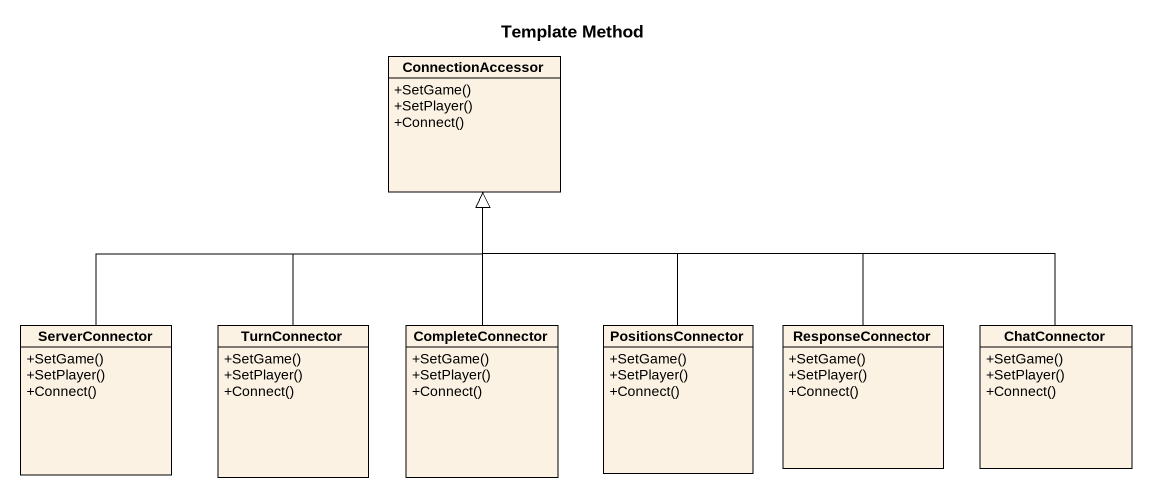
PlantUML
@startuml
title Template Method
hide circle
hide empty members
skinparam classAttributeIconSize 0
class ConnectionAccessor {
  +SetGame()
  +SetPlayer()
  +Connect()
}
class ServerConnector {
  +SetGame()
  +SetPlayer()
  +Connect()
}
class TurnConnector {
  +SetGame()
  +SetPlayer()
  +Connect()
}
class CompleteConnector {
  +SetGame()
  +SetPlayer()
  +Connect()
}
class PositionsConnector {
  +SetGame()
  +SetPlayer()
  +Connect()
}
class ResponseConnector {
  +SetGame()
  +SetPlayer()
  +Connect()
}
class ChatConnector {
  +SetGame()
  +SetPlayer()
  +Connect()
}
ServerConnector -up-|> ConnectionAccessor
TurnConnector -up-|> ConnectionAccessor
CompleteConnector -up-|> ConnectionAccessor
PositionsConnector -up-|> ConnectionAccessor
ResponseConnector -up-|> ConnectionAccessor
ChatConnector -left-|> ConnectionAccessor
@enduml
